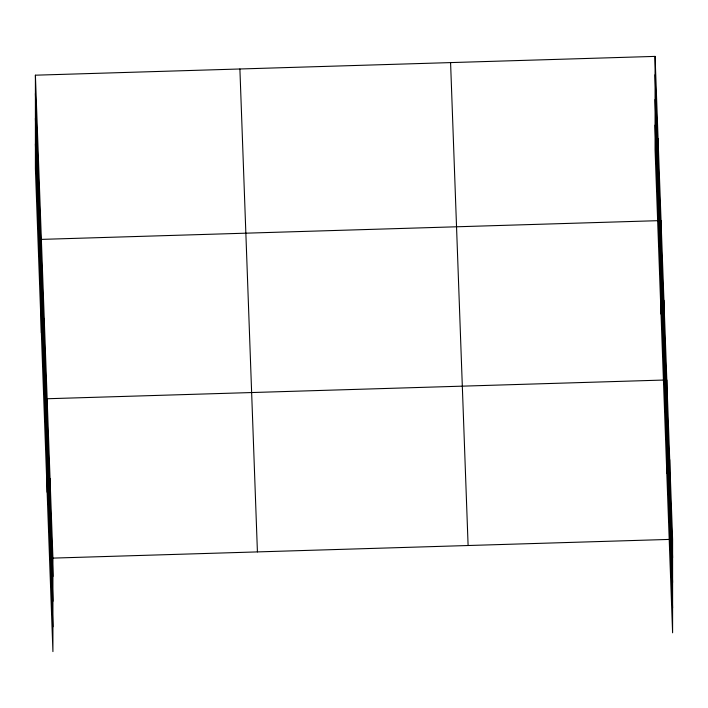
<?xml version="1.0" encoding="UTF-8"?>
<svg xmlns="http://www.w3.org/2000/svg" width="708" height="708" viewBox="0 0 708 708"><rect width="100%" height="100%" fill="white"/><g stroke="black" fill="none" stroke-linecap="round" stroke-linejoin="round"><path stroke-width="1.06" d="M35.4 75.19L52.923 558.108L52.923 651.608L35.4 168.681L35.4 75.19L655.077 56.392L672.6 539.319L672.6 632.81L655.077 149.892L655.077 56.392M657.741 220.684L41.356 239.384L41.356 332.875M663.52 380.054L47.144 398.746L47.144 492.246M52.923 558.108L669.299 539.416M655.077 74.747L672.6 557.665M655.077 99.545L672.6 582.463M655.077 125.095L672.6 608.013M450.58 62.596L468.103 545.514M239.897 68.986L257.42 551.904M35.4 93.544L52.923 576.462M35.4 118.342L52.923 601.26M35.4 143.883L52.923 626.81M669.706 459.634L669.706 477.989M666.821 379.948L666.821 473.448M663.927 300.272L663.927 318.618M661.033 220.586L661.033 314.087M658.059 138.494L658.059 156.84M50.029 478.431L50.029 496.777M44.25 319.06L44.25 337.415M38.382 157.282L38.382 175.637"/></g></svg>
